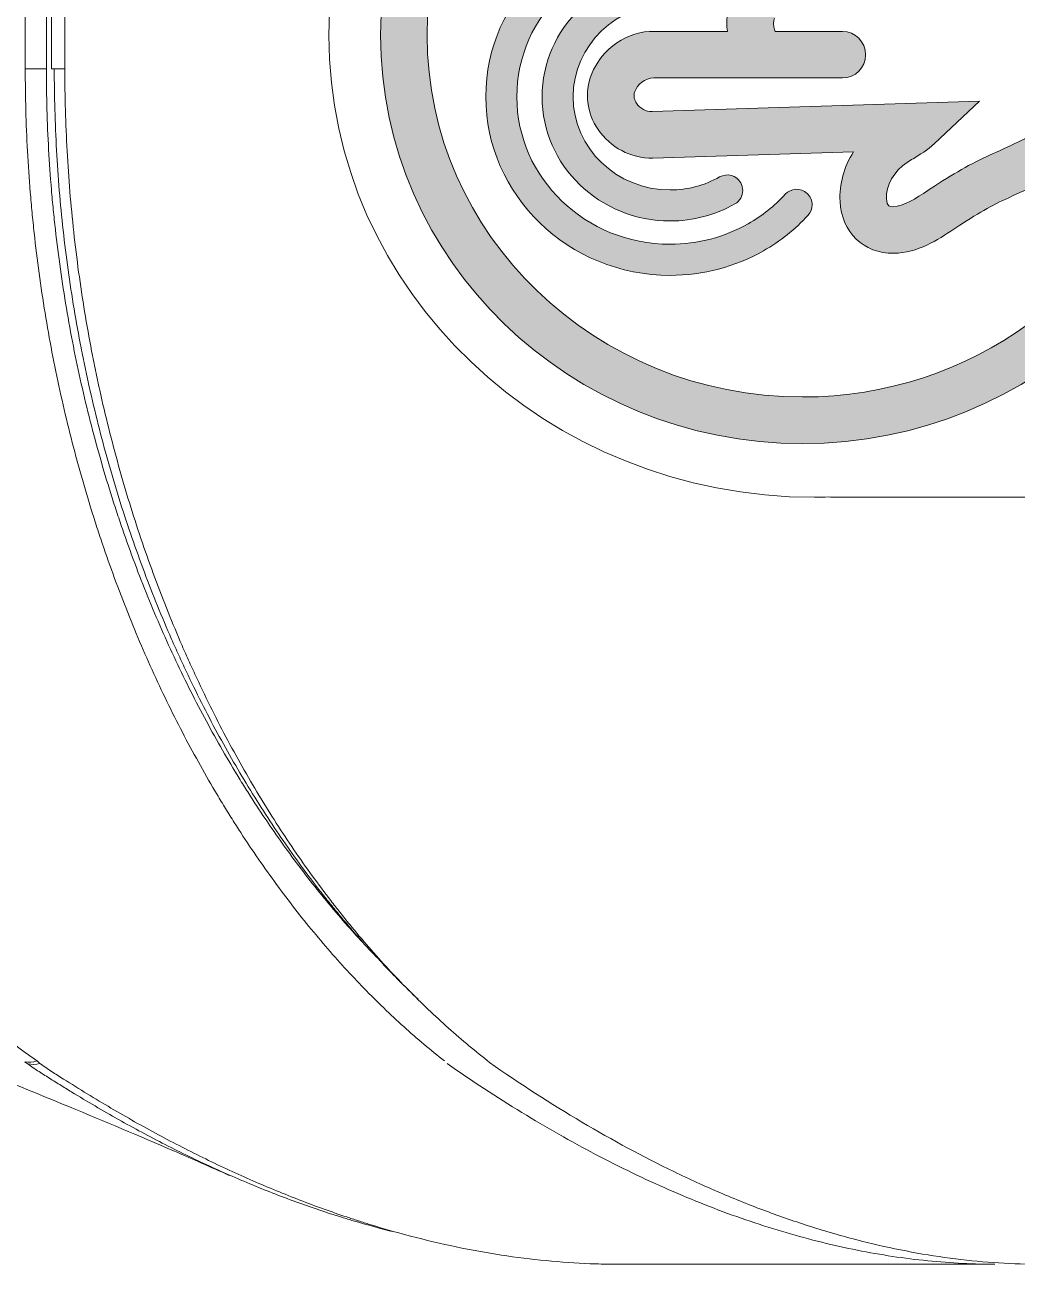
# Model space of a CAD drawing. Extents: x 12221 to 13062, y -5839 to -5245.
# Drawn here: x 12503.34 to 12525.89, y -5460.1 to -5431.93 of the extents above; entities that cross this region are included whole.
import ezdxf

# ---------------------------------------------------------------- set-up
doc = ezdxf.new("R2010")
doc.units = 0
doc.header["$LTSCALE"] = 7
doc.header["$MEASUREMENT"] = 0
for name, color, linetype in [('D', 2, 'CONTINUOUS'), ('DWG', 7, 'CONTINUOUS'), ('HT', 3, 'CONTINUOUS')]:
    doc.layers.add(name, color=color, linetype=linetype)

# ---------------------------------------------------------------- blocks, each defined once
blk = doc.blocks.new('A$C3FD523FA')
at = {"layer": 'HT'}
h = blk.add_hatch(color=21, dxfattribs=at)
h.dxf.hatch_style = 2
edge = h.paths.add_edge_path()
edge.add_spline(control_points=[(12.159, -0.415), (7.042, -0.415), (2.879, -4.717), (2.879, -10.006), (2.879, -15.295), (7.042, -19.598), (12.159, -19.598), (17.275, -19.598), (21.438, -15.295), (21.438, -10.006), (21.438, -4.717), (17.275, -0.415), (12.159, -0.415)], knot_values=[0, 0, 0, 0, 1, 1, 1, 2, 2, 2, 3, 3, 3, 4, 4, 4, 4], degree=3, periodic=0)
edge = h.paths.add_edge_path()
edge.add_spline(control_points=[(10.841, -18.428), (10.856, -17.887), (10.733, -17.091), (10.622, -16.662), (10.523, -16.287), (10.332, -15.973), (10.163, -15.695), (10.163, -15.695), (10.058, -15.521), (10.058, -15.521), (9.821, -15.12), (9.623, -14.681), (9.432, -14.258), (9.242, -13.838), (9.006, -13.422), (8.666, -12.908), (8.666, -12.908), (8.632, -12.857), (8.632, -12.857), (8.451, -12.585), (8.265, -12.305), (8.262, -12.062), (8.261, -11.989), (8.26, -11.925), (8.439, -11.915), (8.741, -11.9), (9.081, -12.086), (9.27, -12.384), (9.299, -12.43), (9.325, -12.475), (9.352, -12.52), (9.443, -12.673), (9.546, -12.845), (9.698, -13.008), (9.698, -13.008), (10.657, -14.031), (10.657, -14.031), (10.657, -14.031), (10.422, -6.589), (10.422, -6.589), (10.422, -6.45), (10.494, -6.314), (10.612, -6.234), (10.674, -6.192), (10.769, -6.151), (10.882, -6.195), (11.035, -6.254), (11.193, -6.42), (11.187, -6.628), (11.187, -6.628), (11.187, -9.146), (11.187, -9.146), (11.187, -9.146), (11.187, -9.207), (11.187, -9.207), (11.187, -9.207), (11.187, -10.911), (11.187, -10.911), (11.187, -11.204), (11.424, -11.44), (11.716, -11.44), (12.008, -11.44), (12.245, -11.204), (12.245, -10.911), (12.245, -10.911), (12.245, -9.384), (12.245, -9.384), (12.273, -9.372), (12.303, -9.359), (12.347, -9.352), (12.462, -9.335), (12.538, -9.362), (12.55, -9.372), (12.646, -9.473), (12.682, -9.514), (12.701, -9.792), (12.701, -9.792), (12.701, -11.018), (12.701, -11.018), (12.701, -11.31), (12.938, -11.547), (13.23, -11.547), (13.522, -11.547), (13.759, -11.31), (13.759, -11.018), (13.759, -11.018), (13.759, -10.015), (13.759, -10.015), (13.798, -9.995), (13.841, -9.975), (13.891, -9.96), (13.949, -9.942), (14.009, -9.944), (14.154, -10.094), (14.154, -10.094), (14.154, -11.246), (14.154, -11.246), (14.154, -11.539), (14.391, -11.775), (14.683, -11.775), (14.975, -11.775), (15.212, -11.539), (15.212, -11.246), (15.212, -11.246), (15.212, -10.58), (15.212, -10.58), (15.224, -10.583), (15.239, -10.584), (15.25, -10.588), (15.331, -10.615), (15.52, -10.678), (15.589, -11.28), (15.756, -12.755), (15.6, -14.187), (15.138, -15.424), (14.842, -16.219), (14.633, -17.333), (14.552, -18.17), (13.794, -18.409), (12.991, -18.539), (12.159, -18.539), (11.71, -18.539), (11.27, -18.501), (10.841, -18.428)], knot_values=[0, 0, 0, 0, 1, 1, 1, 2, 2, 2, 3, 3, 3, 4, 4, 4, 5, 5, 5, 6, 6, 6, 7, 7, 7, 8, 8, 8, 9, 9, 9, 10, 10, 10, 11, 11, 11, 12, 12, 12, 13, 13, 13, 14, 14, 14, 15, 15, 15, 16, 16, 16, 17, 17, 17, 18, 18, 18, 19, 19, 19, 20, 20, 20, 21, 21, 21, 22, 22, 22, 23, 23, 23, 24, 24, 24, 25, 25, 25, 26, 26, 26, 27, 27, 27, 28, 28, 28, 29, 29, 29, 30, 30, 30, 31, 31, 31, 32, 32, 32, 33, 33, 33, 34, 34, 34, 35, 35, 35, 36, 36, 36, 37, 37, 37, 38, 38, 38, 39, 39, 39, 40, 40, 40, 41, 41, 41, 41], degree=3, periodic=0)
edge = h.paths.add_edge_path()
edge.add_spline(control_points=[(15.675, -17.717), (15.773, -17.057), (15.934, -16.319), (16.129, -15.794), (16.649, -14.402), (16.826, -12.8), (16.64, -11.161), (16.544, -10.316), (16.189, -9.786), (15.586, -9.585), (15.387, -9.517), (15.198, -9.499), (15.031, -9.483), (14.75, -9.159), (14.276, -8.739), (13.587, -8.947), (13.577, -8.949), (13.566, -8.953), (13.556, -8.956), (13.495, -8.849), (13.417, -8.748), (13.319, -8.645), (13.072, -8.385), (12.693, -8.255), (12.281, -8.294), (12.269, -8.296), (12.257, -8.3), (12.245, -8.302), (12.245, -8.302), (12.244, -6.645), (12.244, -6.645), (12.265, -6.033), (11.863, -5.442), (11.268, -5.21), (10.853, -5.046), (10.396, -5.101), (10.016, -5.36), (9.607, -5.638), (9.363, -6.098), (9.364, -6.606), (9.364, -6.606), (9.508, -11.164), (9.508, -11.164), (9.167, -10.948), (8.772, -10.837), (8.379, -10.859), (7.678, -10.899), (7.195, -11.399), (7.203, -12.075), (7.211, -12.631), (7.51, -13.081), (7.751, -13.443), (7.751, -13.443), (7.784, -13.493), (7.784, -13.493), (8.091, -13.957), (8.302, -14.327), (8.467, -14.693), (8.67, -15.143), (8.88, -15.608), (9.146, -16.059), (9.146, -16.059), (9.259, -16.245), (9.259, -16.245), (9.403, -16.482), (9.539, -16.706), (9.597, -16.929), (9.682, -17.255), (9.762, -17.786), (9.781, -18.174), (6.404, -17.113), (3.937, -13.854), (3.937, -10.006), (3.937, -5.301), (7.625, -1.473), (12.159, -1.473), (16.692, -1.473), (20.379, -5.301), (20.379, -10.006), (20.379, -13.406), (18.454, -16.347), (15.675, -17.717)], knot_values=[0, 0, 0, 0, 1, 1, 1, 2, 2, 2, 3, 3, 3, 4, 4, 4, 5, 5, 5, 6, 6, 6, 7, 7, 7, 8, 8, 8, 9, 9, 9, 10, 10, 10, 11, 11, 11, 12, 12, 12, 13, 13, 13, 14, 14, 14, 15, 15, 15, 16, 16, 16, 17, 17, 17, 18, 18, 18, 19, 19, 19, 20, 20, 20, 21, 21, 21, 22, 22, 22, 23, 23, 23, 24, 24, 24, 25, 25, 25, 26, 26, 26, 27, 27, 27, 27], degree=3, periodic=0)
h = blk.add_hatch(color=21, dxfattribs=at)
h.dxf.hatch_style = 2
edge = h.paths.add_edge_path()
edge.add_spline(control_points=[(10.759, -2.808), (8.522, -2.808), (6.702, -4.687), (6.702, -6.998), (6.702, -7.745), (6.895, -8.478), (7.26, -9.119), (7.476, -9.499), (7.748, -9.839), (8.067, -10.132), (8.134, -10.194), (8.22, -10.224), (8.305, -10.224), (8.4, -10.224), (8.496, -10.186), (8.565, -10.11), (8.697, -9.966), (8.687, -9.743), (8.543, -9.612), (8.278, -9.369), (8.053, -9.085), (7.873, -8.77), (7.569, -8.235), (7.408, -7.622), (7.408, -6.998), (7.408, -5.077), (8.911, -3.513), (10.759, -3.513), (12.608, -3.513), (14.112, -5.077), (14.112, -6.998), (14.112, -7.314), (14.071, -7.628), (13.99, -7.932), (13.94, -8.12), (14.052, -8.313), (14.241, -8.363), (14.426, -8.413), (14.622, -8.302), (14.672, -8.113), (14.769, -7.75), (14.818, -7.375), (14.818, -6.998), (14.818, -4.687), (12.997, -2.808), (10.759, -2.808)], knot_values=[0, 0, 0, 0, 1, 1, 1, 2, 2, 2, 3, 3, 3, 4, 4, 4, 5, 5, 5, 6, 6, 6, 7, 7, 7, 8, 8, 8, 9, 9, 9, 10, 10, 10, 11, 11, 11, 12, 12, 12, 13, 13, 13, 14, 14, 14, 15, 15, 15, 15], degree=3, periodic=0)
h = blk.add_hatch(color=21, dxfattribs=at)
h.dxf.hatch_style = 2
edge = h.paths.add_edge_path()
edge.add_spline(control_points=[(10.759, -4.087), (9.203, -4.087), (7.937, -5.393), (7.937, -6.998), (7.937, -7.516), (8.071, -8.025), (8.324, -8.47), (8.389, -8.584), (8.509, -8.648), (8.631, -8.648), (8.691, -8.648), (8.75, -8.633), (8.806, -8.602), (8.975, -8.506), (9.034, -8.29), (8.938, -8.121), (8.745, -7.782), (8.643, -7.394), (8.643, -6.998), (8.643, -5.782), (9.592, -4.792), (10.759, -4.792), (11.927, -4.792), (12.877, -5.782), (12.877, -6.998), (12.877, -7.193), (13.035, -7.351), (13.23, -7.351), (13.425, -7.351), (13.583, -7.193), (13.583, -6.998), (13.583, -5.393), (12.316, -4.087), (10.759, -4.087)], knot_values=[0, 0, 0, 0, 1, 1, 1, 2, 2, 2, 3, 3, 3, 4, 4, 4, 5, 5, 5, 6, 6, 6, 7, 7, 7, 8, 8, 8, 9, 9, 9, 10, 10, 10, 11, 11, 11, 11], degree=3, periodic=0)
at = {"layer": 'HT', "color": 21, "lineweight": 9}
blk.add_open_spline([(22.658, -10.275), (22.658, -4.181), (17.957, 0.76), (12.159, 0.76), (6.36, 0.76), (1.658, -4.181), (1.658, -10.275), (1.658, -10.384), (1.663, -10.492), (1.666, -10.6)], degree=3, knots=[0, 0, 0, 0, 1, 1, 1, 2, 2, 2, 3, 3, 3, 3], dxfattribs=at)
at = {"layer": 'HT', "color": 21, "lineweight": 0}
for points, knots in [([(12.159, -0.415), (7.042, -0.415), (2.879, -4.717), (2.879, -10.006), (2.879, -15.295), (7.042, -19.598), (12.159, -19.598), (17.275, -19.598), (21.438, -15.295), (21.438, -10.006), (21.438, -4.717), (17.275, -0.415), (12.159, -0.415)], [0, 0, 0, 0, 1, 1, 1, 2, 2, 2, 3, 3, 3, 4, 4, 4, 4]), ([(9.781, -18.174), (6.404, -17.113), (3.937, -13.854), (3.937, -10.006), (3.937, -5.301), (7.625, -1.473), (12.159, -1.473), (16.692, -1.473), (20.379, -5.301), (20.379, -10.006), (20.379, -13.406), (18.454, -16.347), (15.675, -17.717)], [23, 23, 23, 23, 24, 24, 24, 25, 25, 25, 26, 26, 26, 27, 27, 27, 27]), ([(10.759, -2.808), (8.522, -2.808), (6.702, -4.687), (6.702, -6.998), (6.702, -7.745), (6.895, -8.478), (7.26, -9.119)], [0, 0, 0, 0, 1, 1, 1, 2, 2, 2, 2]), ([(14.672, -8.113), (14.769, -7.75), (14.818, -7.375), (14.818, -6.998), (14.818, -4.687), (12.997, -2.808), (10.759, -2.808)], [13, 13, 13, 13, 14, 14, 14, 15, 15, 15, 15]), ([(7.873, -8.77), (7.569, -8.235), (7.408, -7.622), (7.408, -6.998), (7.408, -5.077), (8.911, -3.513), (10.759, -3.513), (12.608, -3.513), (14.112, -5.077), (14.112, -6.998), (14.112, -7.314), (14.071, -7.628), (13.99, -7.932)], [7, 7, 7, 7, 8, 8, 8, 9, 9, 9, 10, 10, 10, 11, 11, 11, 11]), ([(10.759, -4.087), (9.203, -4.087), (7.937, -5.393), (7.937, -6.998), (7.937, -7.516), (8.071, -8.025), (8.324, -8.47)], [0, 0, 0, 0, 1, 1, 1, 2, 2, 2, 2]), ([(8.938, -8.121), (8.745, -7.782), (8.643, -7.394), (8.643, -6.998), (8.643, -5.782), (9.592, -4.792), (10.759, -4.792), (11.927, -4.792), (12.877, -5.782), (12.877, -6.998), (12.877, -7.193), (13.035, -7.351), (13.23, -7.351), (13.425, -7.351), (13.583, -7.193), (13.583, -6.998), (13.583, -5.393), (12.316, -4.087), (10.759, -4.087)], [5, 5, 5, 5, 6, 6, 6, 7, 7, 7, 8, 8, 8, 9, 9, 9, 10, 10, 10, 11, 11, 11, 11]), ([(8.324, -8.47), (8.389, -8.584), (8.509, -8.648), (8.631, -8.648), (8.691, -8.648), (8.75, -8.633), (8.806, -8.602)], [2, 2, 2, 2, 3, 3, 3, 4, 4, 4, 4]), ([(8.067, -10.132), (8.134, -10.194), (8.22, -10.224), (8.305, -10.224), (8.4, -10.224), (8.496, -10.186), (8.565, -10.11)], [3, 3, 3, 3, 4, 4, 4, 5, 5, 5, 5]), ([(11.187, -10.911), (11.187, -11.204), (11.424, -11.44), (11.716, -11.44), (12.008, -11.44), (12.245, -11.204), (12.245, -10.911)], [19, 19, 19, 19, 20, 20, 20, 21, 21, 21, 21])]:
    blk.add_open_spline(points, degree=3, knots=knots, dxfattribs=at)
for points in [[(11.268, -5.21), (10.853, -5.046), (10.396, -5.101), (10.016, -5.36)], [(12.244, -6.645), (12.265, -6.033), (11.863, -5.442), (11.268, -5.21)], [(10.016, -5.36), (9.607, -5.638), (9.363, -6.098), (9.364, -6.606)], [(10.612, -6.234), (10.674, -6.192), (10.769, -6.151), (10.882, -6.195)], [(10.882, -6.195), (11.035, -6.254), (11.193, -6.42), (11.187, -6.628)], [(10.422, -6.589), (10.422, -6.45), (10.494, -6.314), (10.612, -6.234)], [(9.364, -6.606), (9.364, -6.606), (9.508, -11.164), (9.508, -11.164)], [(10.657, -14.031), (10.657, -14.031), (10.422, -6.589), (10.422, -6.589)], [(11.187, -6.628), (11.187, -6.628), (11.187, -9.146), (11.187, -9.146)], [(12.245, -8.302), (12.245, -8.302), (12.244, -6.645), (12.244, -6.645)], [(8.806, -8.602), (8.975, -8.506), (9.034, -8.29), (8.938, -8.121)], [(12.281, -8.294), (12.269, -8.296), (12.257, -8.3), (12.245, -8.302)], [(13.319, -8.645), (13.072, -8.385), (12.693, -8.255), (12.281, -8.294)], [(8.543, -9.612), (8.278, -9.369), (8.053, -9.085), (7.873, -8.77)], [(7.26, -9.119), (7.476, -9.499), (7.748, -9.839), (8.067, -10.132)], [(11.187, -9.146), (11.187, -9.146), (11.187, -9.207), (11.187, -9.207)], [(11.187, -9.207), (11.187, -9.207), (11.187, -10.911), (11.187, -10.911)], [(12.245, -9.384), (12.273, -9.372), (12.303, -9.359), (12.347, -9.352)], [(12.245, -10.911), (12.245, -10.911), (12.245, -9.384), (12.245, -9.384)], [(12.347, -9.352), (12.462, -9.335), (12.538, -9.362), (12.55, -9.372)], [(8.565, -10.11), (8.697, -9.966), (8.687, -9.743), (8.543, -9.612)], [(8.379, -10.859), (7.678, -10.899), (7.195, -11.399), (7.203, -12.075)], [(9.508, -11.164), (9.167, -10.948), (8.772, -10.837), (8.379, -10.859)], [(7.203, -12.075), (7.211, -12.631), (7.51, -13.081), (7.751, -13.443)], [(8.262, -12.062), (8.261, -11.989), (8.26, -11.925), (8.439, -11.915)], [(8.632, -12.857), (8.451, -12.585), (8.265, -12.305), (8.262, -12.062)], [(8.439, -11.915), (8.741, -11.9), (9.081, -12.086), (9.27, -12.384)], [(9.27, -12.384), (9.299, -12.43), (9.325, -12.475), (9.352, -12.52)], [(9.352, -12.52), (9.443, -12.673), (9.546, -12.845), (9.698, -13.008)], [(8.666, -12.908), (8.666, -12.908), (8.632, -12.857), (8.632, -12.857)], [(9.432, -14.258), (9.242, -13.838), (9.006, -13.422), (8.666, -12.908)], [(9.698, -13.008), (9.698, -13.008), (10.657, -14.031), (10.657, -14.031)], [(7.751, -13.443), (7.751, -13.443), (7.784, -13.493), (7.784, -13.493)], [(7.784, -13.493), (8.091, -13.957), (8.302, -14.327), (8.467, -14.693)], [(10.058, -15.521), (9.821, -15.12), (9.623, -14.681), (9.432, -14.258)], [(8.467, -14.693), (8.67, -15.143), (8.88, -15.608), (9.146, -16.059)]]:
    blk.add_open_spline(points, degree=3, dxfattribs=at)
at = {"layer": 'HT', "color": 21, "lineweight": 9}
for points in [[(1.666, -10.6), (1.663, -10.654), (1.658, -10.707), (1.658, -10.762)], [(1.658, -10.762), (1.658, -10.762), (1.658, -25.485), (1.658, -25.485)]]:
    blk.add_open_spline(points, degree=3, dxfattribs=at)

msp = doc.modelspace()

# ---------------------------------------------------------------- linework, layer by layer
at = {"layer": 'DWG', "linetype": 'Continuous', "lineweight": 13}
for p, q in [((12503.346, -5432.935), (12503.346, -5430.935)), ((12503.826, -5430.935), (12503.826, -5432.935)), ((12504.246, -5430.935), (12504.246, -5432.935)), ((12503.826, -5432.935), (12503.346, -5432.935)), ((12503.946, -5432.935), (12504.246, -5432.935))]:
    msp.add_line(p, q, dxfattribs=at)
at = {"layer": 'DWG', "linetype": 'Continuous', "lineweight": 18}
for p, q in [((12503.946, -5430.935), (12503.946, -5432.935)), ((12516.808, -5460.103), (12525.375, -5460.103))]:
    msp.add_line(p, q, dxfattribs=at)
at = {"layer": 'DWG', "linetype": 'Continuous', "lineweight": 13}
for centre, major_axis, ratio, start_param, end_param in [((12503.613, -5454.771), (-0.439, -0.669), 0.733488, 0.295335, 0.730349), ((12503.68, -5454.816), (-0.456, -0.657), 0.779994, 0.31088, 0.727238)]:
    msp.add_ellipse(centre, major_axis=major_axis, ratio=ratio, start_param=start_param, end_param=end_param, dxfattribs=at)
for points, knots in [([(12493.724, -5432.934), (12493.729, -5432.943), (12493.734, -5432.952), (12493.742, -5432.97), (12493.749, -5432.989), (12493.753, -5433.009), (12493.756, -5433.029), (12493.756, -5433.039), (12493.757, -5433.069), (12493.756, -5433.089), (12493.751, -5433.119), (12493.75, -5433.129), (12493.745, -5433.149), (12493.743, -5433.158), (12493.735, -5433.188), (12493.73, -5433.207), (12493.717, -5433.244), (12493.71, -5433.263), (12493.688, -5433.319), (12493.673, -5433.356), (12493.641, -5433.429), (12493.626, -5433.466), (12493.594, -5433.539), (12493.579, -5433.576), (12493.536, -5433.687), (12493.509, -5433.762), (12493.465, -5433.915), (12493.447, -5433.992), (12493.431, -5434.091), (12493.428, -5434.11), (12493.423, -5434.15), (12493.421, -5434.17), (12493.415, -5434.23), (12493.413, -5434.27), (12493.407, -5434.389), (12493.407, -5434.468), (12493.411, -5434.625), (12493.415, -5434.704), (12493.425, -5434.861), (12493.431, -5434.939), (12493.446, -5435.095), (12493.454, -5435.173), (12493.48, -5435.407), (12493.498, -5435.563), (12493.537, -5435.874), (12493.557, -5436.029), (12493.596, -5436.339), (12493.616, -5436.494), (12493.646, -5436.726), (12493.656, -5436.803), (12493.676, -5436.958), (12493.686, -5437.035), (12493.718, -5437.266), (12493.739, -5437.42), (12493.806, -5437.879), (12493.853, -5438.182), (12493.956, -5438.784), (12494.011, -5439.083), (12494.129, -5439.675), (12494.193, -5439.968), (12494.394, -5440.841), (12494.545, -5441.413), (12494.877, -5442.538), (12495.058, -5443.09), (12495.278, -5443.702), (12495.302, -5443.769), (12495.352, -5443.904), (12495.427, -5444.106), (12495.606, -5444.572), (12495.766, -5444.962), (12496.094, -5445.731), (12496.323, -5446.229), (12496.801, -5447.197), (12497.05, -5447.667), (12497.436, -5448.351), (12497.567, -5448.576), (12497.767, -5448.908), (12497.868, -5449.073), (12497.97, -5449.236), (12498.038, -5449.345), (12498.072, -5449.399), (12498.381, -5449.882), (12498.662, -5450.294), (12499.235, -5451.086), (12499.527, -5451.466), (12500.121, -5452.196), (12500.423, -5452.545), (12500.883, -5453.047), (12501.038, -5453.21), (12501.351, -5453.53), (12501.666, -5453.842), (12501.984, -5454.14), (12502.224, -5454.358), (12502.304, -5454.43), (12502.465, -5454.571), (12502.545, -5454.641), (12502.705, -5454.779), (12502.785, -5454.847), (12502.946, -5454.981), (12503.026, -5455.047), (12503.189, -5455.176), (12503.271, -5455.24), (12503.397, -5455.333), (12503.44, -5455.364), (12503.526, -5455.424), (12503.569, -5455.454), (12503.613, -5455.484)], [0, 0, 0, 0, 0.000977, 0.000977, 0.001953, 0.00293, 0.00293, 0.003906, 0.003906, 0.005859, 0.005859, 0.006836, 0.006836, 0.007813, 0.007813, 0.009766, 0.009766, 0.011719, 0.011719, 0.015625, 0.015625, 0.019531, 0.019531, 0.023438, 0.023438, 0.03125, 0.03125, 0.039063, 0.039063, 0.041016, 0.041016, 0.042969, 0.042969, 0.046875, 0.046875, 0.054687, 0.054687, 0.0625, 0.0625, 0.070312, 0.070312, 0.078125, 0.078125, 0.09375, 0.09375, 0.109375, 0.109375, 0.125, 0.125, 0.132812, 0.132812, 0.140625, 0.140625, 0.15625, 0.15625, 0.1875, 0.1875, 0.21875, 0.21875, 0.25, 0.25, 0.3125, 0.3125, 0.375, 0.375, 0.382812, 0.382812, 0.390625, 0.40625, 0.4375, 0.4375, 0.5, 0.5, 0.5625, 0.5625, 0.59375, 0.59375, 0.609375, 0.617187, 0.617187, 0.625, 0.625, 0.6875, 0.6875, 0.75, 0.75, 0.8125, 0.8125, 0.84375, 0.84375, 0.875, 0.90625, 0.90625, 0.921875, 0.921875, 0.9375, 0.9375, 0.953125, 0.953125, 0.96875, 0.96875, 0.984375, 0.984375, 0.992187, 0.992187, 1, 1, 1, 1]), ([(12512.872, -5455.484), (12512.56, -5455.239), (12511.944, -5454.719), (12511.343, -5454.139), (12510.751, -5453.53), (12510.458, -5453.21), (12509.882, -5452.54), (12509.598, -5452.189), (12509.04, -5451.456), (12508.766, -5451.074), (12508.361, -5450.475), (12508.228, -5450.271), (12508.063, -5450.01), (12508.03, -5449.958), (12507.964, -5449.853), (12507.866, -5449.695), (12507.769, -5449.535), (12507.449, -5448.997), (12507.201, -5448.554), (12506.722, -5447.642), (12506.492, -5447.172), (12506.049, -5446.205), (12505.838, -5445.708), (12505.434, -5444.684), (12505.242, -5444.158), (12505.038, -5443.548), (12505.015, -5443.48), (12504.971, -5443.343), (12504.949, -5443.275), (12504.883, -5443.069), (12504.754, -5442.656), (12504.633, -5442.238), (12504.401, -5441.396), (12504.26, -5440.826), (12504.006, -5439.668), (12503.894, -5439.081), (12503.698, -5437.887), (12503.615, -5437.281), (12503.54, -5436.588), (12503.532, -5436.511), (12503.516, -5436.357), (12503.493, -5436.125), (12503.445, -5435.584), (12503.414, -5435.118), (12503.363, -5434.186), (12503.346, -5433.562), (12503.346, -5432.935)], [0, 0, 0, 0, 0.0625, 0.125, 0.125, 0.1875, 0.1875, 0.25, 0.25, 0.3125, 0.3125, 0.34375, 0.34375, 0.351562, 0.351562, 0.359375, 0.375, 0.375, 0.4375, 0.4375, 0.5, 0.5, 0.5625, 0.5625, 0.625, 0.625, 0.632812, 0.632812, 0.640625, 0.640625, 0.65625, 0.6875, 0.6875, 0.75, 0.75, 0.8125, 0.8125, 0.875, 0.875, 0.882812, 0.882812, 0.890625, 0.90625, 0.9375, 0.9375, 1, 1, 1, 1]), ([(12503.826, -5432.935), (12503.826, -5433.549), (12503.843, -5434.161), (12503.894, -5435.075), (12503.915, -5435.379), (12503.954, -5435.834), (12503.974, -5436.061), (12503.998, -5436.288), (12504.013, -5436.44), (12504.022, -5436.515), (12504.098, -5437.194), (12504.182, -5437.787), (12504.379, -5438.956), (12504.492, -5439.531), (12504.748, -5440.664), (12504.89, -5441.221), (12505.124, -5442.044), (12505.205, -5442.317), (12505.332, -5442.722), (12505.375, -5442.857), (12505.441, -5443.058), (12505.486, -5443.191), (12505.712, -5443.856), (12505.929, -5444.434), (12506.335, -5445.433), (12506.547, -5445.918), (12506.991, -5446.861), (12507.222, -5447.318), (12507.702, -5448.208), (12507.951, -5448.639), (12508.272, -5449.163), (12508.369, -5449.318), (12508.467, -5449.472), (12508.533, -5449.575), (12508.566, -5449.626), (12508.731, -5449.879), (12508.865, -5450.077), (12509.269, -5450.66), (12509.544, -5451.032), (12510.102, -5451.745), (12510.386, -5452.086), (12510.934, -5452.707), (12511.198, -5452.989), (12511.465, -5453.26)], [0, 0, 0, 0, 0.071922, 0.071922, 0.107883, 0.107883, 0.125863, 0.134853, 0.134853, 0.143843, 0.143843, 0.215765, 0.215765, 0.287687, 0.287687, 0.359609, 0.359609, 0.39557, 0.39557, 0.41355, 0.41355, 0.42254, 0.43153, 0.503452, 0.503452, 0.575374, 0.575374, 0.647296, 0.647296, 0.719217, 0.719217, 0.737198, 0.746188, 0.746188, 0.755178, 0.755178, 0.791139, 0.791139, 0.863061, 0.863061, 0.934983, 0.934983, 1, 1, 1, 1]), ([(12504.246, -5432.935), (12504.246, -5433.563), (12504.263, -5434.187), (12504.331, -5435.423), (12504.381, -5436.036), (12504.515, -5437.253), (12504.597, -5437.856), (12504.745, -5438.754), (12504.798, -5439.052), (12504.884, -5439.498), (12504.928, -5439.72), (12504.975, -5439.941), (12505.006, -5440.089), (12505.022, -5440.162), (12505.168, -5440.824), (12505.312, -5441.398), (12505.625, -5442.523), (12505.794, -5443.072), (12506.157, -5444.148), (12506.35, -5444.673), (12506.657, -5445.445), (12506.762, -5445.699), (12506.924, -5446.076), (12506.979, -5446.201), (12507.09, -5446.45), (12507.146, -5446.573), (12507.429, -5447.186), (12507.664, -5447.66), (12508.15, -5448.576), (12508.4, -5449.018), (12508.916, -5449.874), (12509.181, -5450.287), (12509.725, -5451.084), (12510.004, -5451.469), (12510.36, -5451.932), (12510.432, -5452.023), (12510.576, -5452.204), (12510.792, -5452.473), (12511.011, -5452.733), (12511.452, -5453.239), (12511.75, -5453.561), (12512.353, -5454.172), (12512.658, -5454.463), (12513.274, -5455.012), (12513.586, -5455.272), (12513.901, -5455.516)], [0, 0, 0, 0, 0.0625, 0.0625, 0.125, 0.125, 0.1875, 0.1875, 0.21875, 0.21875, 0.234375, 0.242188, 0.242188, 0.25, 0.25, 0.3125, 0.3125, 0.375, 0.375, 0.4375, 0.4375, 0.46875, 0.46875, 0.484375, 0.484375, 0.5, 0.5, 0.5625, 0.5625, 0.625, 0.625, 0.6875, 0.6875, 0.75, 0.75, 0.765625, 0.765625, 0.78125, 0.8125, 0.8125, 0.875, 0.875, 0.9375, 0.9375, 1, 1, 1, 1]), ([(12503.68, -5455.544), (12503.766, -5455.604), (12503.854, -5455.664), (12504.033, -5455.781), (12504.124, -5455.838), (12504.395, -5456.009), (12504.576, -5456.121), (12505.116, -5456.451), (12505.474, -5456.662), (12506.012, -5456.965), (12506.192, -5457.064), (12506.551, -5457.257), (12506.73, -5457.351), (12507.268, -5457.627), (12507.984, -5457.976), (12508.698, -5458.288), (12509.233, -5458.507), (12509.411, -5458.578), (12509.766, -5458.716), (12510.121, -5458.848), (12510.475, -5458.971), (12510.737, -5459.059), (12510.822, -5459.087), (12510.907, -5459.114)], [0, 0, 0, 0, 0.037086, 0.037086, 0.074173, 0.074173, 0.148346, 0.148346, 0.296692, 0.296692, 0.370865, 0.370865, 0.445038, 0.445038, 0.593384, 0.74173, 0.74173, 0.815903, 0.815903, 0.890076, 0.964249, 0.964249, 1, 1, 1, 1]), ([(12525.381, -5460.103), (12525.335, -5460.103), (12525.027, -5460.102), (12524.717, -5460.091), (12523.925, -5460.041), (12523.393, -5459.981), (12522.325, -5459.807), (12521.788, -5459.693), (12520.707, -5459.414), (12519.621, -5459.084), (12517.974, -5458.435), (12516.866, -5457.9), (12515.752, -5457.315), (12515.193, -5456.997), (12514.069, -5456.31), (12513.505, -5455.94), (12512.939, -5455.544)], [0, 0, 0, 0, 0.011581, 0.077476, 0.077476, 0.209265, 0.209265, 0.341054, 0.341054, 0.472843, 0.604632, 0.736422, 0.736422, 0.868211, 0.868211, 1, 1, 1, 1])]:
    msp.add_open_spline(points, degree=3, knots=knots, dxfattribs=at)
at = {"layer": 'DWG', "linetype": 'Continuous', "lineweight": 18}
for points, knots in [([(12511.003, -5452.768), (12510.972, -5452.734), (12510.941, -5452.699), (12510.764, -5452.498), (12510.619, -5452.327), (12510.402, -5452.065), (12510.33, -5451.977), (12510.186, -5451.798), (12510.114, -5451.707), (12509.758, -5451.25), (12509.48, -5450.871), (12508.937, -5450.083), (12508.673, -5449.676), (12508.158, -5448.831), (12507.908, -5448.394), (12507.423, -5447.489), (12507.188, -5447.022), (12506.905, -5446.417), (12506.849, -5446.295), (12506.738, -5446.049), (12506.574, -5445.679), (12506.416, -5445.302), (12506.11, -5444.54), (12505.917, -5444.02), (12505.554, -5442.958), (12505.385, -5442.415), (12505.072, -5441.304), (12504.929, -5440.736), (12504.782, -5440.082), (12504.766, -5440.009), (12504.735, -5439.863), (12504.688, -5439.644), (12504.585, -5439.132), (12504.505, -5438.69), (12504.357, -5437.802), (12504.275, -5437.205), (12504.141, -5436.002), (12504.091, -5435.396), (12504.023, -5434.173), (12504.006, -5433.556), (12504.006, -5432.935)], [0, 0, 0, 0, 0.007955, 0.007955, 0.046111, 0.046111, 0.065189, 0.065189, 0.084267, 0.084267, 0.160578, 0.160578, 0.236889, 0.236889, 0.3132, 0.3132, 0.389511, 0.389511, 0.408589, 0.408589, 0.427667, 0.465822, 0.465822, 0.542133, 0.542133, 0.618444, 0.618444, 0.694756, 0.694756, 0.704294, 0.704294, 0.713833, 0.732911, 0.771067, 0.771067, 0.847378, 0.847378, 0.923689, 0.923689, 1, 1, 1, 1]), ([(12485.702, -5449.654), (12487.037, -5450.095), (12489.716, -5450.999), (12493.514, -5452.34), (12496.854, -5453.571), (12499.429, -5454.555), (12501.331, -5455.302), (12502.872, -5455.92), (12504.629, -5456.641), (12506.368, -5457.369), (12507.564, -5457.897), (12507.983, -5458.086)], [0, 0, 0, 0, 0.175522, 0.353012, 0.502353, 0.620023, 0.697469, 0.759042, 0.83023, 0.940059, 1, 1, 1, 1]), ([(12512.278, -5454.079), (12512.118, -5453.93), (12511.959, -5453.776), (12511.688, -5453.503), (12511.575, -5453.387), (12511.462, -5453.268)], [0, 0, 0, 0, 0.580771, 0.580771, 1, 1, 1, 1]), ([(12511.737, -5459.37), (12511.427, -5459.294), (12511.115, -5459.209), (12510.715, -5459.091), (12510.629, -5459.064), (12510.456, -5459.011), (12510.369, -5458.983), (12510.108, -5458.899), (12509.76, -5458.782), (12509.411, -5458.654), (12509.061, -5458.522), (12508.886, -5458.454), (12508.359, -5458.241), (12507.656, -5457.939), (12506.949, -5457.598), (12506.417, -5457.328), (12506.24, -5457.236), (12505.886, -5457.047), (12505.708, -5456.95), (12505.176, -5456.652), (12504.821, -5456.445), (12504.375, -5456.174), (12504.241, -5456.092), (12504.107, -5456.009), (12504.017, -5455.953), (12503.972, -5455.925), (12503.838, -5455.84), (12503.748, -5455.784), (12503.572, -5455.669), (12503.486, -5455.61), (12503.402, -5455.551)], [0, 0, 0, 0, 0.114792, 0.114792, 0.146407, 0.146407, 0.178022, 0.178022, 0.241251, 0.30448, 0.30448, 0.367709, 0.367709, 0.494167, 0.620625, 0.620625, 0.683854, 0.683854, 0.747084, 0.747084, 0.873542, 0.873542, 0.905156, 0.920964, 0.920964, 0.936771, 0.936771, 0.968385, 0.968385, 1, 1, 1, 1]), ([(12513.895, -5455.516), (12514.597, -5456.007), (12515.297, -5456.459), (12516.696, -5457.287), (12517.394, -5457.663), (12518.265, -5458.084), (12518.44, -5458.166), (12518.787, -5458.325), (12519.308, -5458.555), (12520.172, -5458.902), (12520.859, -5459.14), (12521.373, -5459.303), (12521.629, -5459.381), (12521.885, -5459.453), (12522.056, -5459.499), (12522.141, -5459.522), (12522.906, -5459.721), (12524.249, -5459.991), (12525.558, -5460.093), (12526.272, -5460.103), (12526.339, -5460.103), (12526.406, -5460.103)], [0, 0, 0, 0, 0.163834, 0.163834, 0.327667, 0.327667, 0.368626, 0.368626, 0.409584, 0.491501, 0.573418, 0.573418, 0.614376, 0.634856, 0.634856, 0.655335, 0.655335, 0.819169, 0.983002, 0.983002, 1, 1, 1, 1]), ([(12510.907, -5459.114), (12510.911, -5459.115), (12510.914, -5459.116), (12511.005, -5459.146), (12511.445, -5459.285), (12511.883, -5459.408), (12512.926, -5459.675), (12513.614, -5459.815), (12514.975, -5460.014), (12515.648, -5460.075), (12516.481, -5460.101), (12516.65, -5460.103), (12516.818, -5460.103)], [0, 0, 0, 0, 0.001561, 0.001561, 0.044911, 0.218311, 0.218311, 0.565112, 0.565112, 0.911913, 0.911913, 1, 1, 1, 1])]:
    msp.add_open_spline(points, degree=3, knots=knots, dxfattribs=at)
at = {"layer": 'DWG', "linetype": 'Continuous', "lineweight": 13}
for points in [[(12503.402, -5455.551), (12503.381, -5455.536), (12503.359, -5455.52), (12503.335, -5455.505)], [(12503.613, -5455.484), (12503.636, -5455.505), (12503.659, -5455.525), (12503.68, -5455.544)]]:
    msp.add_open_spline(points, degree=3, dxfattribs=at)

# ---------------------------------------------------------------- block references
at = {"layer": 'D', "ltscale": 0.6, "rotation": 90}
msp.add_blockref('A$C3FD523FA', (12511.006, -5444.331), dxfattribs=at)

doc.saveas('drawing.dxf')
